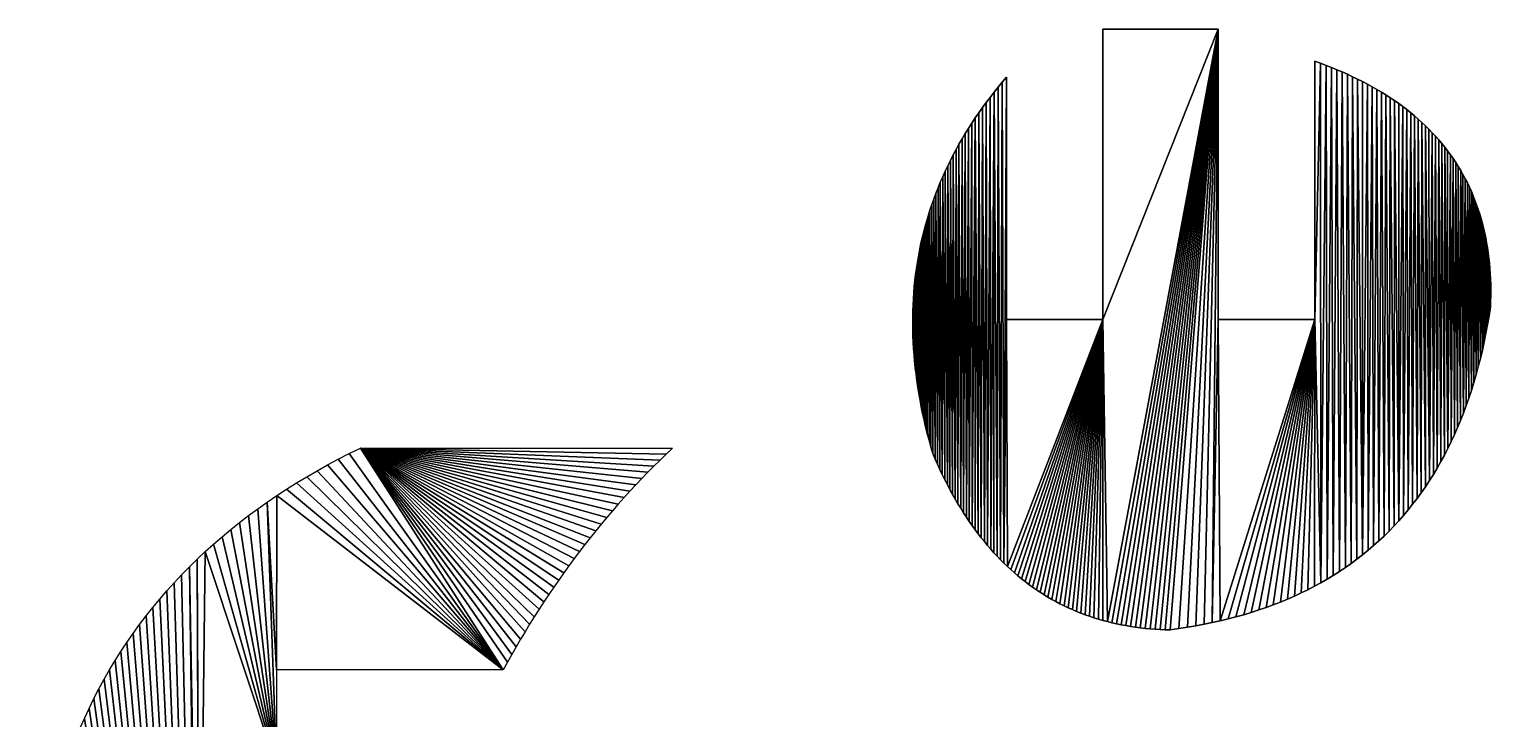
# Model space of a CAD drawing. Extents: x 10 to 917, y 10 to 841.
# Drawn here: x 217.6 to 313.7, y 508.8 to 554.1 of the extents above; entities that cross this region are included whole.
import ezdxf

# ---------------------------------------------------------------- set-up
doc = ezdxf.new("R2010")
doc.units = 0
doc.header["$MEASUREMENT"] = 0
doc.layers.get('0').update_dxf_attribs({"linetype": 'CONTINUOUS'})

msp = doc.modelspace()

# ---------------------------------------------------------------- linework, layer by layer
for p, q in [((288.173, 554.085), (288.173, 534.995)), ((295.766, 554.085), (288.173, 554.085)), ((295.766, 534.995), (295.766, 554.085)), ((302.107, 551.98), (302.107, 534.995)), ((302.481, 551.846), (302.107, 551.98)), ((302.849, 551.709), (302.481, 551.846)), ((281.832, 550.927), (281.553, 550.6)), ((281.832, 534.995), (281.832, 550.927)), ((303.211, 551.568), (302.849, 551.709)), ((303.567, 551.423), (303.211, 551.568)), ((303.916, 551.275), (303.567, 551.423)), ((304.26, 551.123), (303.916, 551.275)), ((304.597, 550.966), (304.26, 551.123)), ((304.928, 550.807), (304.597, 550.966)), ((305.253, 550.643), (304.928, 550.807)), ((281.015, 549.94), (280.756, 549.607)), ((281.281, 550.271), (281.015, 549.94)), ((281.553, 550.6), (281.281, 550.271)), ((305.572, 550.476), (305.253, 550.643)), ((305.885, 550.304), (305.572, 550.476)), ((306.191, 550.129), (305.885, 550.304)), ((306.492, 549.951), (306.191, 550.129)), ((306.786, 549.768), (306.492, 549.951)), ((280.257, 548.936), (280.017, 548.597)), ((280.503, 549.272), (280.257, 548.936)), ((280.756, 549.607), (280.503, 549.272)), ((307.074, 549.582), (306.786, 549.768)), ((307.356, 549.392), (307.074, 549.582)), ((307.632, 549.198), (307.356, 549.392)), ((307.902, 549.001), (307.632, 549.198)), ((308.165, 548.799), (307.902, 549.001)), ((279.556, 547.915), (279.336, 547.571)), ((279.783, 548.257), (279.556, 547.915)), ((280.017, 548.597), (279.783, 548.257)), ((308.422, 548.594), (308.165, 548.799)), ((308.674, 548.385), (308.422, 548.594)), ((308.919, 548.173), (308.674, 548.385)), ((309.158, 547.956), (308.919, 548.173)), ((309.391, 547.736), (309.158, 547.956)), ((279.121, 547.225), (278.914, 546.877)), ((279.336, 547.571), (279.121, 547.225)), ((309.617, 547.512), (309.391, 547.736)), ((309.838, 547.284), (309.617, 547.512)), ((310.052, 547.053), (309.838, 547.284)), ((310.26, 546.818), (310.052, 547.053)), ((278.518, 546.175), (278.329, 545.822)), ((278.712, 546.527), (278.518, 546.175)), ((278.914, 546.877), (278.712, 546.527)), ((310.462, 546.579), (310.26, 546.818)), ((310.658, 546.336), (310.462, 546.579)), ((310.848, 546.089), (310.658, 546.336)), ((311.032, 545.839), (310.848, 546.089)), ((277.972, 545.109), (277.803, 544.75)), ((278.147, 545.466), (277.972, 545.109)), ((278.329, 545.822), (278.147, 545.466)), ((311.209, 545.585), (311.032, 545.839)), ((311.381, 545.327), (311.209, 545.585)), ((311.546, 545.065), (311.381, 545.327)), ((311.705, 544.8), (311.546, 545.065)), ((277.64, 544.389), (277.484, 544.026)), ((277.803, 544.75), (277.64, 544.389)), ((311.858, 544.531), (311.705, 544.8)), ((312.005, 544.258), (311.858, 544.531)), ((312.145, 543.981), (312.005, 544.258)), ((277.191, 543.294), (277.054, 542.925)), ((277.334, 543.661), (277.191, 543.294)), ((277.484, 544.026), (277.334, 543.661)), ((312.28, 543.701), (312.145, 543.981)), ((312.408, 543.416), (312.28, 543.701)), ((312.53, 543.128), (312.408, 543.416)), ((312.646, 542.837), (312.53, 543.128)), ((276.8, 542.182), (276.682, 541.808)), ((276.924, 542.555), (276.8, 542.182)), ((277.054, 542.925), (276.924, 542.555)), ((312.756, 542.541), (312.646, 542.837)), ((312.86, 542.242), (312.756, 542.541)), ((312.958, 541.939), (312.86, 542.242)), ((276.571, 541.432), (276.466, 541.054)), ((276.682, 541.808), (276.571, 541.432)), ((313.049, 541.632), (312.958, 541.939)), ((313.135, 541.321), (313.049, 541.632)), ((313.214, 541.007), (313.135, 541.321)), ((276.276, 540.292), (276.191, 539.908)), ((276.368, 540.674), (276.276, 540.292)), ((276.466, 541.054), (276.368, 540.674)), ((313.287, 540.688), (313.214, 541.007)), ((313.354, 540.366), (313.287, 540.688)), ((313.414, 540.041), (313.354, 540.366)), ((276.112, 539.523), (276.04, 539.135)), ((276.191, 539.908), (276.112, 539.523)), ((313.469, 539.711), (313.414, 540.041)), ((313.517, 539.378), (313.469, 539.711)), ((313.56, 539.041), (313.517, 539.378)), ((275.914, 538.355), (275.861, 537.962)), ((275.974, 538.746), (275.914, 538.355)), ((276.04, 539.135), (275.974, 538.746)), ((313.596, 538.7), (313.56, 539.041)), ((313.626, 538.356), (313.596, 538.7)), ((313.65, 538.007), (313.626, 538.356)), ((275.815, 537.567), (275.774, 537.17)), ((275.861, 537.962), (275.815, 537.567)), ((313.668, 537.655), (313.65, 538.007)), ((313.679, 537.299), (313.668, 537.655)), ((275.713, 536.37), (275.692, 535.968)), ((275.741, 536.771), (275.713, 536.37)), ((275.774, 537.17), (275.741, 536.771)), ((313.677, 536.209), (313.684, 536.576)), ((313.685, 536.939), (313.679, 537.299)), ((313.684, 536.576), (313.685, 536.939)), ((275.678, 535.563), (275.67, 535.157)), ((275.692, 535.968), (275.678, 535.563)), ((313.573, 535.253), (313.664, 535.838)), ((313.664, 535.838), (313.677, 536.209)), ((275.67, 535.157), (275.668, 534.749)), ((275.668, 534.749), (275.673, 534.339)), ((288.173, 534.995), (281.832, 534.995)), ((302.107, 534.995), (295.766, 534.995)), ((313.367, 534.106), (313.474, 534.675)), ((313.474, 534.675), (313.573, 535.253)), ((275.673, 534.339), (275.684, 533.927)), ((275.684, 533.927), (275.702, 533.513)), ((275.702, 533.513), (275.726, 533.097)), ((313.131, 532.992), (313.253, 533.545)), ((313.253, 533.545), (313.367, 534.106)), ((275.726, 533.097), (275.757, 532.679)), ((275.757, 532.679), (275.794, 532.26)), ((313.002, 532.447), (313.131, 532.992)), ((275.794, 532.26), (275.838, 531.838)), ((275.838, 531.838), (275.888, 531.415)), ((312.721, 531.381), (312.865, 531.91)), ((312.865, 531.91), (313.002, 532.447)), ((275.888, 531.415), (275.944, 530.99)), ((275.944, 530.99), (276.007, 530.563)), ((312.41, 530.347), (312.569, 530.86)), ((312.569, 530.86), (312.721, 531.381)), ((276.007, 530.563), (276.076, 530.134)), ((276.076, 530.134), (276.152, 529.703)), ((276.152, 529.703), (276.234, 529.27)), ((312.068, 529.345), (312.243, 529.842)), ((312.243, 529.842), (312.41, 530.347)), ((276.234, 529.27), (276.323, 528.836)), ((276.323, 528.836), (276.418, 528.399)), ((311.697, 528.376), (311.886, 528.856)), ((311.886, 528.856), (312.068, 529.345)), ((276.418, 528.399), (276.519, 527.961)), ((276.519, 527.961), (276.627, 527.521)), ((311.295, 527.439), (311.5, 527.903)), ((311.5, 527.903), (311.697, 528.376)), ((276.627, 527.521), (276.741, 527.078)), ((276.741, 527.078), (276.862, 526.634)), ((310.863, 526.534), (311.083, 526.982)), ((311.083, 526.982), (311.295, 527.439)), ((237.188, 525.447), (237.894, 525.824)), ((237.894, 525.824), (238.613, 526.193)), ((238.613, 526.193), (239.344, 526.552)), ((239.344, 526.552), (259.872, 526.553)), ((259.461, 526.163), (259.053, 525.769)), ((259.872, 526.553), (259.461, 526.163)), ((276.862, 526.634), (276.99, 526.188)), ((276.99, 526.188), (277.142, 525.835)), ((277.142, 525.835), (277.297, 525.487)), ((310.401, 525.661), (310.636, 526.093)), ((310.636, 526.093), (310.863, 526.534)), ((235.813, 524.667), (236.494, 525.061)), ((236.494, 525.061), (237.188, 525.447)), ((258.25, 524.964), (257.853, 524.554)), ((258.65, 525.369), (258.25, 524.964)), ((259.053, 525.769), (258.65, 525.369)), ((277.297, 525.487), (277.455, 525.144)), ((277.455, 525.144), (277.616, 524.807)), ((309.652, 524.412), (309.909, 524.82)), ((309.909, 524.82), (310.159, 525.236)), ((310.159, 525.236), (310.401, 525.661)), ((233.845, 523.431), (234.488, 523.852)), ((234.488, 523.852), (235.144, 524.263)), ((235.144, 524.263), (235.813, 524.667)), ((257.461, 524.14), (257.072, 523.72)), ((257.853, 524.554), (257.461, 524.14)), ((277.616, 524.807), (277.78, 524.475)), ((277.78, 524.475), (277.947, 524.149)), ((277.947, 524.149), (278.117, 523.828)), ((309.114, 523.62), (309.387, 524.012)), ((309.387, 524.012), (309.652, 524.412)), ((232.595, 522.563), (233.213, 523.001)), ((233.213, 523.001), (233.845, 523.431)), ((256.687, 523.296), (256.306, 522.867)), ((257.072, 523.72), (256.687, 523.296)), ((278.117, 523.828), (278.289, 523.513)), ((278.289, 523.513), (278.465, 523.203)), ((278.465, 523.203), (278.643, 522.899)), ((278.643, 522.899), (278.825, 522.6)), ((308.547, 522.86), (308.834, 523.236)), ((308.834, 523.236), (309.114, 523.62)), ((231.395, 521.661), (231.989, 522.117)), ((231.989, 522.117), (232.595, 522.563)), ((255.556, 521.997), (255.187, 521.555)), ((255.929, 522.434), (255.556, 521.997)), ((256.306, 522.867), (255.929, 522.434)), ((278.825, 522.6), (279.009, 522.307)), ((279.009, 522.307), (279.196, 522.019)), ((279.196, 522.019), (279.386, 521.736)), ((307.639, 521.78), (307.949, 522.132)), ((307.949, 522.132), (308.252, 522.492)), ((308.252, 522.492), (308.547, 522.86)), ((230.245, 520.724), (230.814, 521.197)), ((230.814, 521.197), (231.395, 521.661)), ((254.822, 521.109), (254.461, 520.659)), ((255.187, 521.555), (254.822, 521.109)), ((279.386, 521.736), (279.579, 521.459)), ((279.579, 521.459), (279.775, 521.188)), ((279.775, 521.188), (279.974, 520.922)), ((306.663, 520.773), (306.996, 521.1)), ((306.996, 521.1), (307.321, 521.436)), ((307.321, 521.436), (307.639, 521.78)), ((229.146, 519.752), (229.689, 520.243)), ((229.689, 520.243), (230.245, 520.724)), ((254.105, 520.205), (253.753, 519.747)), ((254.461, 520.659), (254.105, 520.205)), ((279.974, 520.922), (280.176, 520.662)), ((280.176, 520.662), (280.381, 520.407)), ((280.381, 520.407), (280.588, 520.157)), ((280.588, 520.157), (280.799, 519.913)), ((305.62, 519.838), (305.975, 520.142)), ((305.975, 520.142), (306.323, 520.453)), ((306.323, 520.453), (306.663, 520.773)), ((228.096, 518.746), (228.615, 519.253)), ((228.615, 519.253), (229.146, 519.752)), ((253.405, 519.286), (253.061, 518.82)), ((253.753, 519.747), (253.405, 519.286)), ((280.799, 519.913), (281.012, 519.675)), ((281.012, 519.675), (281.228, 519.442)), ((281.228, 519.442), (281.448, 519.214)), ((281.448, 519.214), (281.67, 518.992)), ((304.508, 518.976), (304.886, 519.255)), ((304.886, 519.255), (305.257, 519.543)), ((305.257, 519.543), (305.62, 519.838)), ((227.097, 517.704), (227.59, 518.229)), ((227.59, 518.229), (228.096, 518.746)), ((252.722, 518.352), (252.387, 517.879)), ((253.061, 518.82), (252.722, 518.352)), ((281.67, 518.992), (281.895, 518.776)), ((281.895, 518.776), (282.123, 518.564)), ((282.123, 518.564), (282.354, 518.359)), ((282.354, 518.359), (282.588, 518.159)), ((282.588, 518.159), (282.824, 517.964)), ((302.921, 517.939), (303.329, 518.186)), ((303.329, 518.186), (303.729, 518.441)), ((303.729, 518.441), (304.123, 518.704)), ((304.123, 518.704), (304.508, 518.976)), ((226.147, 516.628), (226.616, 517.17)), ((226.616, 517.17), (227.097, 517.704)), ((252.057, 517.404), (251.731, 516.925)), ((252.387, 517.879), (252.057, 517.404)), ((282.824, 517.964), (283.064, 517.775)), ((283.064, 517.775), (283.307, 517.591)), ((283.307, 517.591), (283.552, 517.413)), ((283.552, 517.413), (283.801, 517.24)), ((283.801, 517.24), (284.052, 517.073)), ((301.212, 517.031), (301.651, 517.246)), ((301.651, 517.246), (302.082, 517.469)), ((302.082, 517.469), (302.505, 517.7)), ((302.505, 517.7), (302.921, 517.939)), ((225.691, 516.076), (226.147, 516.628)), ((251.41, 516.443), (251.094, 515.958)), ((251.731, 516.925), (251.41, 516.443)), ((284.052, 517.073), (284.306, 516.911)), ((284.306, 516.911), (284.563, 516.755)), ((284.563, 516.755), (284.823, 516.604)), ((284.823, 516.604), (285.086, 516.459)), ((285.086, 516.459), (285.352, 516.319)), ((285.352, 516.319), (285.621, 516.185)), ((285.621, 516.185), (285.893, 516.056)), ((298.908, 516.077), (299.384, 516.251)), ((299.384, 516.251), (299.852, 516.434)), ((299.852, 516.434), (300.313, 516.625)), ((300.313, 516.625), (300.767, 516.824)), ((300.767, 516.824), (301.212, 517.031)), ((224.816, 514.948), (225.247, 515.516)), ((225.247, 515.516), (225.691, 516.076)), ((250.782, 515.47), (250.475, 514.979)), ((251.094, 515.958), (250.782, 515.47)), ((285.893, 516.056), (286.167, 515.933)), ((286.167, 515.933), (286.445, 515.815)), ((286.445, 515.815), (286.725, 515.702)), ((286.725, 515.702), (287.009, 515.595)), ((287.009, 515.595), (287.295, 515.494)), ((287.295, 515.494), (287.584, 515.398)), ((287.584, 515.398), (287.876, 515.308)), ((287.876, 515.308), (288.171, 515.223)), ((288.171, 515.223), (288.469, 515.143)), ((295.364, 515.079), (295.893, 515.198)), ((295.893, 515.198), (296.414, 515.324)), ((296.414, 515.324), (296.928, 515.458)), ((296.928, 515.458), (297.434, 515.601)), ((297.434, 515.601), (297.933, 515.751)), ((297.933, 515.751), (298.424, 515.91)), ((298.424, 515.91), (298.908, 516.077)), ((223.992, 513.784), (224.398, 514.371)), ((224.398, 514.371), (224.816, 514.948)), ((250.173, 514.485), (249.876, 513.989)), ((250.475, 514.979), (250.173, 514.485)), ((288.469, 515.143), (288.77, 515.069)), ((288.77, 515.069), (289.074, 515.001)), ((289.074, 515.001), (289.38, 514.937)), ((289.38, 514.937), (289.69, 514.88)), ((289.69, 514.88), (290.002, 514.828)), ((290.002, 514.828), (290.318, 514.781)), ((290.318, 514.781), (290.636, 514.74)), ((290.636, 514.74), (290.957, 514.704)), ((290.957, 514.704), (291.281, 514.674)), ((291.281, 514.674), (291.608, 514.65)), ((291.608, 514.65), (291.938, 514.63)), ((291.938, 514.63), (292.271, 514.617)), ((292.271, 514.617), (292.607, 514.608)), ((292.607, 514.608), (293.174, 514.687)), ((293.174, 514.687), (293.733, 514.773)), ((293.733, 514.773), (294.284, 514.867)), ((294.284, 514.867), (294.828, 514.969)), ((294.828, 514.969), (295.364, 515.079)), ((223.598, 513.19), (223.992, 513.784)), ((249.584, 513.49), (249.296, 512.989)), ((249.876, 513.989), (249.584, 513.49)), ((222.849, 511.974), (223.218, 512.586)), ((223.218, 512.586), (223.598, 513.19)), ((249.014, 512.485), (248.737, 511.979)), ((249.296, 512.989), (249.014, 512.485)), ((222.15, 510.724), (222.493, 511.353)), ((222.493, 511.353), (222.849, 511.974)), ((248.737, 511.979), (233.834, 511.979)), ((233.834, 511.979), (233.834, 505.638)), ((221.819, 510.085), (222.15, 510.724)), ((221.194, 508.783), (221.5, 509.438)), ((221.5, 509.438), (221.819, 510.085)), ((220.901, 508.118), (221.194, 508.783))]:
    msp.add_line(p, q)

# ---------------------------------------------------------------- meshes
mesh = msp.add_polyface()
corners = [(288.173, 534.995), (295.766, 554.085), (288.469, 515.143), (275.67, 535.157), (275.673, 534.339), (275.668, 534.749), (275.678, 535.563), (275.684, 533.927), (275.692, 535.968), (275.702, 533.513), (275.713, 536.37), (275.726, 533.097), (275.741, 536.771), (275.757, 532.679), (275.774, 537.17), (275.794, 532.26), (275.815, 537.567), (275.838, 531.838), (275.861, 537.962), (275.888, 531.415), (275.914, 538.355), (275.944, 530.99), (275.974, 538.746), (276.007, 530.563), (276.04, 539.135), (276.076, 530.134), (276.112, 539.523), (276.152, 529.703), (276.191, 539.908), (276.234, 529.27), (276.276, 540.292), (276.323, 528.836), (276.368, 540.674), (276.418, 528.399), (276.466, 541.054), (276.519, 527.961), (276.571, 541.432), (276.627, 527.521), (276.682, 541.808), (276.741, 527.078), (276.8, 542.182), (276.862, 526.634), (281.67, 518.992), (281.832, 550.927), (281.832, 534.995)]
mesh.append_faces([[corners[k] for k in face] for face in [(3, 4, 5)]], dxfattribs={"vtx0": -1})
mesh.append_faces([[corners[k] for k in face] for face in [(4, 6, 7), (7, 8, 9), (9, 10, 11), (11, 12, 13), (13, 14, 15), (15, 16, 17), (17, 18, 19), (19, 20, 21), (21, 22, 23), (23, 24, 25), (25, 26, 27), (27, 28, 29), (29, 30, 31), (31, 32, 33), (33, 34, 35), (35, 36, 37), (37, 38, 39), (39, 40, 41)]], dxfattribs={"vtx0": -1, "vtx1": -1})
mesh.append_faces([[corners[k] for k in face] for face in [(0, 1, 2)]], dxfattribs={"vtx0": -1, "vtx1": -1, "vtx2": -1})
mesh.append_faces([[corners[k] for k in face] for face in [(4, 3, 6), (7, 6, 8), (9, 8, 10), (11, 10, 12), (13, 12, 14), (15, 14, 16), (17, 16, 18), (19, 18, 20), (21, 20, 22), (23, 22, 24), (25, 24, 26), (42, 43, 44)]], dxfattribs={"vtx0": -1, "vtx2": -1})
mesh = msp.add_polyface()
corners = [(295.766, 554.085), (288.173, 534.995), (288.173, 554.085), (276.152, 529.703), (276.112, 539.523), (276.191, 539.908), (276.234, 529.27), (276.276, 540.292), (276.323, 528.836), (276.368, 540.674), (276.418, 528.399), (276.466, 541.054), (276.519, 527.961), (276.571, 541.432), (276.627, 527.521), (276.682, 541.808), (276.741, 527.078), (276.8, 542.182), (276.862, 526.634), (276.924, 542.555), (276.99, 526.188), (277.054, 542.925), (277.142, 525.835), (277.191, 543.294), (277.297, 525.487), (277.334, 543.661), (277.455, 525.144), (277.484, 544.026), (277.616, 524.807), (277.64, 544.389), (277.78, 524.475), (277.803, 544.75), (277.947, 524.149), (277.972, 545.109), (278.117, 523.828), (278.147, 545.466), (278.289, 523.513), (278.329, 545.822), (278.465, 523.203), (278.518, 546.175), (278.643, 522.899), (278.712, 546.527), (278.825, 522.6), (278.914, 546.877), (279.009, 522.307), (279.121, 547.225), (279.196, 522.019), (279.336, 547.571), (279.386, 521.736), (279.556, 547.915), (279.579, 521.459), (279.783, 548.257), (279.974, 520.922), (280.017, 548.597), (280.176, 520.662), (280.257, 548.936), (280.381, 520.407), (280.503, 549.272), (280.588, 520.157), (280.756, 549.607), (280.799, 519.913), (281.015, 549.94), (281.228, 519.442), (281.281, 550.271), (281.448, 519.214), (281.553, 550.6), (281.67, 518.992), (281.832, 550.927)]
mesh.append_faces([[corners[k] for k in face] for face in [(0, 1, 2)]], dxfattribs={"vtx0": -1})
mesh.append_faces([[corners[k] for k in face] for face in [(3, 4, 5), (6, 5, 7), (8, 7, 9), (10, 9, 11), (12, 11, 13), (14, 13, 15), (16, 15, 17), (18, 17, 19), (20, 19, 21), (22, 21, 23), (24, 23, 25), (26, 25, 27), (28, 27, 29), (30, 29, 31), (32, 31, 33), (34, 33, 35), (36, 35, 37), (38, 37, 39), (40, 39, 41), (42, 41, 43), (44, 43, 45), (46, 45, 47), (48, 47, 49), (50, 49, 51), (52, 51, 53), (54, 53, 55), (56, 55, 57), (58, 57, 59), (60, 59, 61), (62, 61, 63), (64, 63, 65), (66, 65, 67)]], dxfattribs={"vtx0": -1, "vtx2": -1})
mesh = msp.add_polyface()
corners = [(288.469, 515.143), (295.766, 554.085), (288.77, 515.069), (289.074, 515.001), (289.38, 514.937), (289.69, 514.88), (290.002, 514.828), (290.318, 514.781), (290.636, 514.74), (290.957, 514.704), (291.281, 514.674), (291.608, 514.65), (291.938, 514.63), (292.271, 514.617), (282.824, 517.964), (288.173, 534.995), (283.064, 517.775), (283.307, 517.591), (283.552, 517.413), (283.801, 517.24), (284.052, 517.073), (284.306, 516.911), (284.563, 516.755), (284.823, 516.604), (285.086, 516.459), (285.352, 516.319), (285.621, 516.185), (285.893, 516.056), (286.167, 515.933), (286.445, 515.815), (286.725, 515.702), (287.009, 515.595), (287.295, 515.494), (287.584, 515.398), (287.876, 515.308), (288.171, 515.223)]
mesh.append_faces([[corners[k] for k in face] for face in [(0, 1, 2), (2, 1, 3), (3, 1, 4), (4, 1, 5), (5, 1, 6), (6, 1, 7), (7, 1, 8), (8, 1, 9), (9, 1, 10), (10, 1, 11), (11, 1, 12), (12, 1, 13), (14, 15, 16), (16, 15, 17), (17, 15, 18), (18, 15, 19), (19, 15, 20), (20, 15, 21), (21, 15, 22), (22, 15, 23), (23, 15, 24), (24, 15, 25), (25, 15, 26), (26, 15, 27), (27, 15, 28), (28, 15, 29), (29, 15, 30), (30, 15, 31), (31, 15, 32), (32, 15, 33), (33, 15, 34), (34, 15, 35), (35, 15, 0)]], dxfattribs={"vtx0": -1, "vtx1": -1})
mesh = msp.add_polyface()
corners = [(292.271, 514.617), (295.766, 554.085), (292.607, 514.608), (293.174, 514.687), (293.733, 514.773), (294.284, 514.867), (294.828, 514.969), (295.364, 515.079), (295.766, 534.995), (295.893, 515.198), (302.107, 534.995), (296.414, 515.324), (296.928, 515.458), (297.434, 515.601), (297.933, 515.751), (298.424, 515.91), (298.908, 516.077), (299.384, 516.251), (299.852, 516.434), (300.313, 516.625), (300.767, 516.824), (301.212, 517.031), (301.651, 517.246), (302.082, 517.469), (302.505, 517.7), (302.481, 551.846), (302.849, 551.709), (302.921, 517.939), (303.211, 551.568), (303.329, 518.186), (303.567, 551.423), (303.729, 518.441), (303.916, 551.275), (304.123, 518.704), (304.26, 551.123), (304.508, 518.976), (304.597, 550.966), (304.886, 519.255), (304.928, 550.807), (305.257, 519.543), (305.572, 550.476), (305.62, 519.838)]
mesh.append_faces([[corners[k] for k in face] for face in [(0, 1, 2), (2, 1, 3), (3, 1, 4), (4, 1, 5), (5, 1, 6), (6, 1, 7), (7, 8, 9), (9, 10, 11), (11, 10, 12), (12, 10, 13), (13, 10, 14), (14, 10, 15), (15, 10, 16), (16, 10, 17), (17, 10, 18), (18, 10, 19), (19, 10, 20), (20, 10, 21), (21, 10, 22), (22, 10, 23), (23, 10, 24), (24, 26, 27), (27, 28, 29), (29, 30, 31), (31, 32, 33), (33, 34, 35), (35, 36, 37), (37, 38, 39), (39, 40, 41)]], dxfattribs={"vtx0": -1, "vtx1": -1})
mesh.append_faces([[corners[k] for k in face] for face in [(24, 10, 25)]], dxfattribs={"vtx0": -1, "vtx1": -1, "vtx2": -1})
mesh.append_faces([[corners[k] for k in face] for face in [(7, 1, 8), (9, 8, 10)]], dxfattribs={"vtx0": -1, "vtx2": -1})
mesh = msp.add_polyface()
corners = [(302.481, 551.846), (302.107, 534.995), (302.107, 551.98), (302.505, 517.7), (302.849, 551.709), (302.921, 517.939), (303.211, 551.568), (303.329, 518.186), (303.567, 551.423), (303.729, 518.441), (303.916, 551.275), (304.123, 518.704), (304.26, 551.123), (304.508, 518.976), (304.597, 550.966), (304.886, 519.255), (304.928, 550.807), (305.257, 519.543), (305.253, 550.643), (305.572, 550.476), (305.62, 519.838), (305.885, 550.304), (305.975, 520.142), (306.191, 550.129), (306.323, 520.453), (306.492, 549.951), (306.663, 520.773), (306.786, 549.768), (306.996, 521.1), (307.074, 549.582), (307.321, 521.436), (307.356, 549.392), (307.639, 521.78), (307.632, 549.198), (307.902, 549.001), (307.949, 522.132), (308.165, 548.799), (308.252, 522.492), (308.422, 548.594), (308.547, 522.86), (308.674, 548.385), (308.834, 523.236), (308.919, 548.173), (309.114, 523.62), (309.158, 547.956), (309.387, 524.012), (309.391, 547.736), (309.652, 524.412), (309.617, 547.512), (309.838, 547.284), (309.909, 524.82), (310.052, 547.053), (310.159, 525.236), (310.26, 546.818), (310.401, 525.661), (310.462, 546.579), (310.636, 526.093), (310.658, 546.336), (310.863, 526.534), (310.848, 546.089), (311.032, 545.839), (311.083, 526.982), (311.209, 545.585)]
mesh.append_faces([[corners[k] for k in face] for face in [(0, 1, 2)]], dxfattribs={"vtx0": -1})
mesh.append_faces([[corners[k] for k in face] for face in [(3, 0, 4), (5, 4, 6), (7, 6, 8), (9, 8, 10), (11, 10, 12), (13, 12, 14), (15, 14, 16), (17, 16, 18), (17, 18, 19), (20, 19, 21), (22, 21, 23), (24, 23, 25), (26, 25, 27), (28, 27, 29), (30, 29, 31), (32, 31, 33), (32, 33, 34), (35, 34, 36), (37, 36, 38), (39, 38, 40), (41, 40, 42), (43, 42, 44), (45, 44, 46), (47, 46, 48), (47, 48, 49), (50, 49, 51), (52, 51, 53), (54, 53, 55), (56, 55, 57), (58, 57, 59), (58, 59, 60), (61, 60, 62)]], dxfattribs={"vtx0": -1, "vtx2": -1})
mesh = msp.add_polyface()
corners = [(276.862, 526.634), (276.924, 542.555), (276.99, 526.188), (277.054, 542.925), (277.142, 525.835), (277.191, 543.294), (277.297, 525.487), (277.334, 543.661), (277.455, 525.144), (277.484, 544.026), (277.616, 524.807), (277.64, 544.389), (277.78, 524.475), (277.803, 544.75), (277.947, 524.149), (277.972, 545.109), (278.117, 523.828), (278.147, 545.466), (278.289, 523.513), (278.329, 545.822), (278.465, 523.203), (278.518, 546.175), (278.643, 522.899), (278.712, 546.527), (278.825, 522.6), (278.914, 546.877), (279.009, 522.307), (279.121, 547.225), (279.196, 522.019), (279.336, 547.571), (279.386, 521.736), (279.556, 547.915), (279.579, 521.459), (279.783, 548.257), (279.775, 521.188), (279.974, 520.922), (280.017, 548.597), (280.176, 520.662), (280.257, 548.936), (280.381, 520.407), (280.503, 549.272), (280.588, 520.157), (280.756, 549.607), (280.799, 519.913), (281.015, 549.94), (281.012, 519.675), (281.228, 519.442), (281.281, 550.271), (281.448, 519.214), (281.553, 550.6), (281.67, 518.992), (281.832, 534.995), (281.895, 518.776), (288.173, 534.995), (282.123, 518.564), (282.354, 518.359), (282.588, 518.159), (282.824, 517.964)]
mesh.append_faces([[corners[k] for k in face] for face in [(0, 1, 2), (2, 3, 4), (4, 5, 6), (6, 7, 8), (8, 9, 10), (10, 11, 12), (12, 13, 14), (14, 15, 16), (16, 17, 18), (18, 19, 20), (20, 21, 22), (22, 23, 24), (24, 25, 26), (26, 27, 28), (28, 29, 30), (30, 31, 32), (32, 33, 34), (34, 33, 35), (35, 36, 37), (37, 38, 39), (39, 40, 41), (41, 42, 43), (43, 44, 45), (45, 44, 46), (46, 47, 48), (48, 49, 50), (50, 51, 52), (52, 53, 54), (54, 53, 55), (55, 53, 56), (56, 53, 57)]], dxfattribs={"vtx0": -1, "vtx1": -1})
mesh.append_faces([[corners[k] for k in face] for face in [(52, 51, 53)]], dxfattribs={"vtx0": -1, "vtx2": -1})
mesh = msp.add_polyface()
corners = [(305.62, 519.838), (305.885, 550.304), (305.975, 520.142), (306.191, 550.129), (306.323, 520.453), (306.492, 549.951), (306.663, 520.773), (306.786, 549.768), (306.996, 521.1), (307.074, 549.582), (307.321, 521.436), (307.356, 549.392), (307.639, 521.78), (307.902, 549.001), (307.949, 522.132), (308.165, 548.799), (308.252, 522.492), (308.422, 548.594), (308.547, 522.86), (308.674, 548.385), (308.834, 523.236), (308.919, 548.173), (309.114, 523.62), (309.158, 547.956), (309.387, 524.012), (309.391, 547.736), (309.652, 524.412), (309.838, 547.284), (309.909, 524.82), (310.052, 547.053), (310.159, 525.236), (310.26, 546.818), (310.401, 525.661), (310.462, 546.579), (310.636, 526.093), (310.658, 546.336), (310.863, 526.534), (311.032, 545.839), (311.083, 526.982), (311.209, 545.585), (311.295, 527.439), (311.381, 545.327), (311.5, 527.903), (311.546, 545.065), (311.697, 528.376), (311.705, 544.8), (311.886, 528.856), (312.005, 544.258), (312.068, 529.345), (312.145, 543.981), (312.243, 529.842), (312.28, 543.701), (312.41, 530.347), (312.53, 543.128), (312.569, 530.86), (312.646, 542.837), (312.721, 531.381), (312.756, 542.541), (312.865, 531.91), (312.958, 541.939), (313.002, 532.447), (313.049, 541.632), (313.131, 532.992), (313.135, 541.321), (313.253, 533.545), (313.287, 540.688), (313.367, 534.106)]
mesh.append_faces([[corners[k] for k in face] for face in [(0, 1, 2), (2, 3, 4), (4, 5, 6), (6, 7, 8), (8, 9, 10), (10, 11, 12), (12, 13, 14), (14, 15, 16), (16, 17, 18), (18, 19, 20), (20, 21, 22), (22, 23, 24), (24, 25, 26), (26, 27, 28), (28, 29, 30), (30, 31, 32), (32, 33, 34), (34, 35, 36), (36, 37, 38), (38, 39, 40), (40, 41, 42), (42, 43, 44), (44, 45, 46), (46, 47, 48), (48, 49, 50), (50, 51, 52), (52, 53, 54), (54, 55, 56), (56, 57, 58), (58, 59, 60), (60, 61, 62), (62, 63, 64), (64, 65, 66)]], dxfattribs={"vtx0": -1, "vtx1": -1})
mesh = msp.add_polyface()
corners = [(311.295, 527.439), (311.209, 545.585), (311.381, 545.327), (311.5, 527.903), (311.546, 545.065), (311.697, 528.376), (311.705, 544.8), (311.886, 528.856), (311.858, 544.531), (312.005, 544.258), (312.068, 529.345), (312.145, 543.981), (312.243, 529.842), (312.28, 543.701), (312.41, 530.347), (312.408, 543.416), (312.53, 543.128), (312.569, 530.86), (312.646, 542.837), (312.721, 531.381), (312.756, 542.541), (312.865, 531.91), (312.86, 542.242), (312.958, 541.939), (313.002, 532.447), (313.049, 541.632), (313.131, 532.992), (313.135, 541.321), (313.253, 533.545), (313.214, 541.007), (313.287, 540.688), (313.367, 534.106), (313.354, 540.366), (313.414, 540.041), (313.474, 534.675), (313.469, 539.711), (313.517, 539.378), (313.573, 535.253), (313.56, 539.041), (313.596, 538.7), (313.664, 535.838), (313.626, 538.356), (313.65, 538.007), (313.668, 537.655), (313.677, 536.209), (313.679, 537.299), (313.684, 536.576), (313.685, 536.939)]
mesh.append_faces([[corners[k] for k in face] for face in [(46, 45, 47)]], dxfattribs={"vtx0": -1})
mesh.append_faces([[corners[k] for k in face] for face in [(31, 33, 34), (34, 36, 37), (37, 39, 40), (40, 43, 44), (44, 45, 46)]], dxfattribs={"vtx0": -1, "vtx1": -1})
mesh.append_faces([[corners[k] for k in face] for face in [(0, 1, 2), (3, 2, 4), (5, 4, 6), (7, 6, 8), (7, 8, 9), (10, 9, 11), (12, 11, 13), (14, 13, 15), (14, 15, 16), (17, 16, 18), (19, 18, 20), (21, 20, 22), (21, 22, 23), (24, 23, 25), (26, 25, 27), (28, 27, 29), (28, 29, 30), (31, 30, 32), (31, 32, 33), (34, 33, 35), (34, 35, 36), (37, 36, 38), (37, 38, 39), (40, 39, 41), (40, 41, 42), (40, 42, 43), (44, 43, 45)]], dxfattribs={"vtx0": -1, "vtx2": -1})
mesh = msp.add_polyface()
corners = [(233.845, 523.431), (233.834, 511.979), (233.213, 523.001), (248.737, 511.979), (234.488, 523.852), (235.144, 524.263), (235.813, 524.667), (236.494, 525.061), (237.188, 525.447), (237.894, 525.824), (238.613, 526.193), (239.344, 526.552), (249.014, 512.485), (249.296, 512.989), (249.584, 513.49), (249.876, 513.989), (250.173, 514.485), (250.475, 514.979), (250.782, 515.47), (251.094, 515.958), (251.41, 516.443), (251.731, 516.925), (252.057, 517.404), (252.387, 517.879), (252.722, 518.352), (253.061, 518.82), (253.405, 519.286), (253.753, 519.747), (254.105, 520.205), (254.461, 520.659), (254.822, 521.109), (255.187, 521.555), (255.556, 521.997), (255.929, 522.434), (256.306, 522.867), (256.687, 523.296), (257.072, 523.72), (257.461, 524.14), (257.853, 524.554), (258.25, 524.964), (258.65, 525.369), (259.053, 525.769), (259.461, 526.163), (259.872, 526.553), (229.146, 519.752), (228.753, 488.175), (228.615, 519.253), (233.834, 505.638), (241.095, 488.175), (229.689, 520.243), (230.245, 520.724), (230.814, 521.197), (231.395, 521.661), (231.989, 522.117), (232.595, 522.563), (241.286, 489.343), (241.492, 490.504), (241.713, 491.657), (241.947, 492.802), (242.195, 493.938), (242.458, 495.063), (242.733, 496.179), (243.022, 497.283), (243.324, 498.375), (243.638, 499.455), (243.965, 500.522), (244.305, 501.575), (244.656, 502.614), (245.02, 503.638), (245.394, 504.646), (245.78, 505.638), (217.61, 491.3), (217.611, 489.562), (217.604, 490.435), (217.628, 492.156), (217.63, 488.68), (217.659, 493.003), (217.662, 487.789), (217.702, 493.841), (217.707, 486.89), (217.758, 494.671), (217.763, 485.982), (217.826, 495.492), (217.815, 458.246), (217.874, 456.859), (217.907, 496.304), (217.939, 455.499), (218.001, 497.108), (218.01, 454.167), (218.106, 497.903), (218.087, 452.861), (218.17, 451.583), (218.225, 498.689), (218.26, 450.332), (218.355, 499.467), (218.355, 449.108), (218.457, 447.911), (218.499, 500.236), (218.565, 446.741), (218.655, 500.996), (218.679, 445.599), (218.823, 501.747), (218.799, 444.484), (218.926, 443.395), (219.004, 502.49), (219.059, 442.334), (219.197, 503.224), (219.197, 441.301), (219.403, 503.949), (219.342, 440.294), (228.906, 459.002), (242.502, 440.294), (219.621, 504.666), (219.852, 505.374), (220.096, 506.073), (220.352, 506.763), (220.62, 507.445), (220.901, 508.118), (221.194, 508.783), (221.5, 509.438), (221.819, 510.085), (222.15, 510.724), (222.493, 511.353), (222.849, 511.974), (223.218, 512.586), (223.598, 513.19), (223.992, 513.784), (224.398, 514.371), (224.816, 514.948), (225.247, 515.516), (225.691, 516.076), (226.147, 516.628), (226.616, 517.17), (227.097, 517.704), (227.59, 518.229), (228.096, 518.746), (228.753, 481.833), (228.906, 465.343), (242.304, 441.505), (242.112, 442.713), (241.928, 443.918), (241.752, 445.119), (241.582, 446.316), (241.42, 447.507), (241.266, 448.693), (241.119, 449.872), (240.98, 451.044), (240.848, 452.208), (240.724, 453.364), (240.607, 454.512), (240.498, 455.65), (240.397, 456.778), (240.304, 457.896), (240.218, 459.002), (217.569, 473.61), (217.569, 470.32), (217.566, 471.952), (217.578, 468.716), (217.578, 475.296), (217.593, 467.139), (217.594, 477.009), (217.615, 465.589), (217.615, 478.749), (217.643, 464.066), (217.643, 480.517), (217.677, 462.57), (217.677, 482.311), (217.717, 461.102), (217.717, 484.133), (217.763, 459.66), (240.308, 481.833), (240.225, 480.872), (240.149, 479.898), (240.08, 478.911), (240.019, 477.911), (239.965, 476.901), (239.918, 475.881), (239.879, 474.852), (239.847, 473.814), (239.823, 472.77), (239.807, 471.72), (239.799, 470.664), (239.798, 469.605), (239.845, 466.41), (239.877, 465.343), (239.821, 467.477), (239.806, 468.542)]
mesh.append_faces([[corners[k] for k in face] for face in [(42, 11, 43), (69, 47, 70), (71, 72, 73), (152, 110, 153), (154, 155, 156), (137, 183, 184)]], dxfattribs={"vtx0": -1})
mesh.append_faces([[corners[k] for k in face] for face in [(0, 1, 2), (1, 0, 3), (3, 11, 12), (12, 11, 13), (13, 11, 14), (14, 11, 15), (15, 11, 16), (16, 11, 17), (17, 11, 18), (18, 11, 19), (19, 11, 20), (20, 11, 21), (21, 11, 22), (22, 11, 23), (23, 11, 24), (24, 11, 25), (25, 11, 26), (26, 11, 27), (27, 11, 28), (28, 11, 29), (29, 11, 30), (30, 11, 31), (31, 11, 32), (32, 11, 33), (33, 11, 34), (34, 11, 35), (35, 11, 36), (36, 11, 37), (37, 11, 38), (38, 11, 39), (39, 11, 40), (40, 11, 41), (41, 11, 42), (44, 45, 46), (45, 47, 48), (47, 2, 1), (48, 47, 55), (55, 47, 56), (56, 47, 57), (57, 47, 58), (58, 47, 59), (59, 47, 60), (60, 47, 61), (61, 47, 62), (62, 47, 63), (63, 47, 64), (64, 47, 65), (65, 47, 66), (66, 47, 67), (67, 47, 68), (68, 47, 69), (72, 74, 75), (75, 76, 77), (77, 78, 79), (79, 80, 81), (83, 82, 84), (84, 85, 86), (86, 87, 88), (88, 89, 90), (90, 89, 91), (91, 92, 93), (93, 94, 95), (95, 94, 96), (96, 97, 98), (98, 99, 100), (100, 101, 102), (102, 101, 103), (103, 104, 105), (105, 106, 107), (107, 108, 109), (109, 110, 111), (136, 46, 45), (110, 136, 137), (111, 110, 138), (138, 110, 139), (139, 110, 140), (140, 110, 141), (141, 110, 142), (142, 110, 143), (143, 110, 144), (144, 110, 145), (145, 110, 146), (146, 110, 147), (147, 110, 148), (148, 110, 149), (149, 110, 150), (150, 110, 151), (151, 110, 152), (155, 154, 157), (157, 158, 159), (159, 160, 161), (161, 162, 163), (163, 164, 165), (165, 166, 167), (167, 168, 169), (169, 81, 83), (170, 137, 136), (183, 137, 185), (185, 137, 186), (186, 137, 182)]], dxfattribs={"vtx0": -1, "vtx1": -1})
mesh.append_faces([[corners[k] for k in face] for face in [(45, 44, 47), (81, 82, 83), (109, 108, 110), (110, 135, 136)]], dxfattribs={"vtx0": -1, "vtx1": -1, "vtx2": -1})
mesh.append_faces([[corners[k] for k in face] for face in [(3, 0, 4), (3, 4, 5), (3, 5, 6), (3, 6, 7), (3, 7, 8), (3, 8, 9), (3, 9, 10), (3, 10, 11), (47, 44, 49), (47, 49, 50), (47, 50, 51), (47, 51, 52), (47, 52, 53), (47, 53, 54), (47, 54, 2), (72, 71, 74), (75, 74, 76), (77, 76, 78), (79, 78, 80), (81, 80, 82), (84, 82, 85), (86, 85, 87), (88, 87, 89), (91, 89, 92), (93, 92, 94), (96, 94, 97), (98, 97, 99), (100, 99, 101), (103, 101, 104), (105, 104, 106), (107, 106, 108), (110, 108, 112), (110, 112, 113), (110, 113, 114), (110, 114, 115), (110, 115, 116), (110, 116, 117), (110, 117, 118), (110, 118, 119), (110, 119, 120), (110, 120, 121), (110, 121, 122), (110, 122, 123), (110, 123, 124), (110, 124, 125), (110, 125, 126), (110, 126, 127), (110, 127, 128), (110, 128, 129), (110, 129, 130), (110, 130, 131), (110, 131, 132), (110, 132, 133), (110, 133, 134), (110, 134, 135), (136, 135, 46), (157, 154, 158), (159, 158, 160), (161, 160, 162), (163, 162, 164), (165, 164, 166), (167, 166, 168), (169, 168, 81), (137, 170, 171), (137, 171, 172), (137, 172, 173), (137, 173, 174), (137, 174, 175), (137, 175, 176), (137, 176, 177), (137, 177, 178), (137, 178, 179), (137, 179, 180), (137, 180, 181), (137, 181, 182)]], dxfattribs={"vtx0": -1, "vtx2": -1})

doc.saveas('drawing.dxf')
